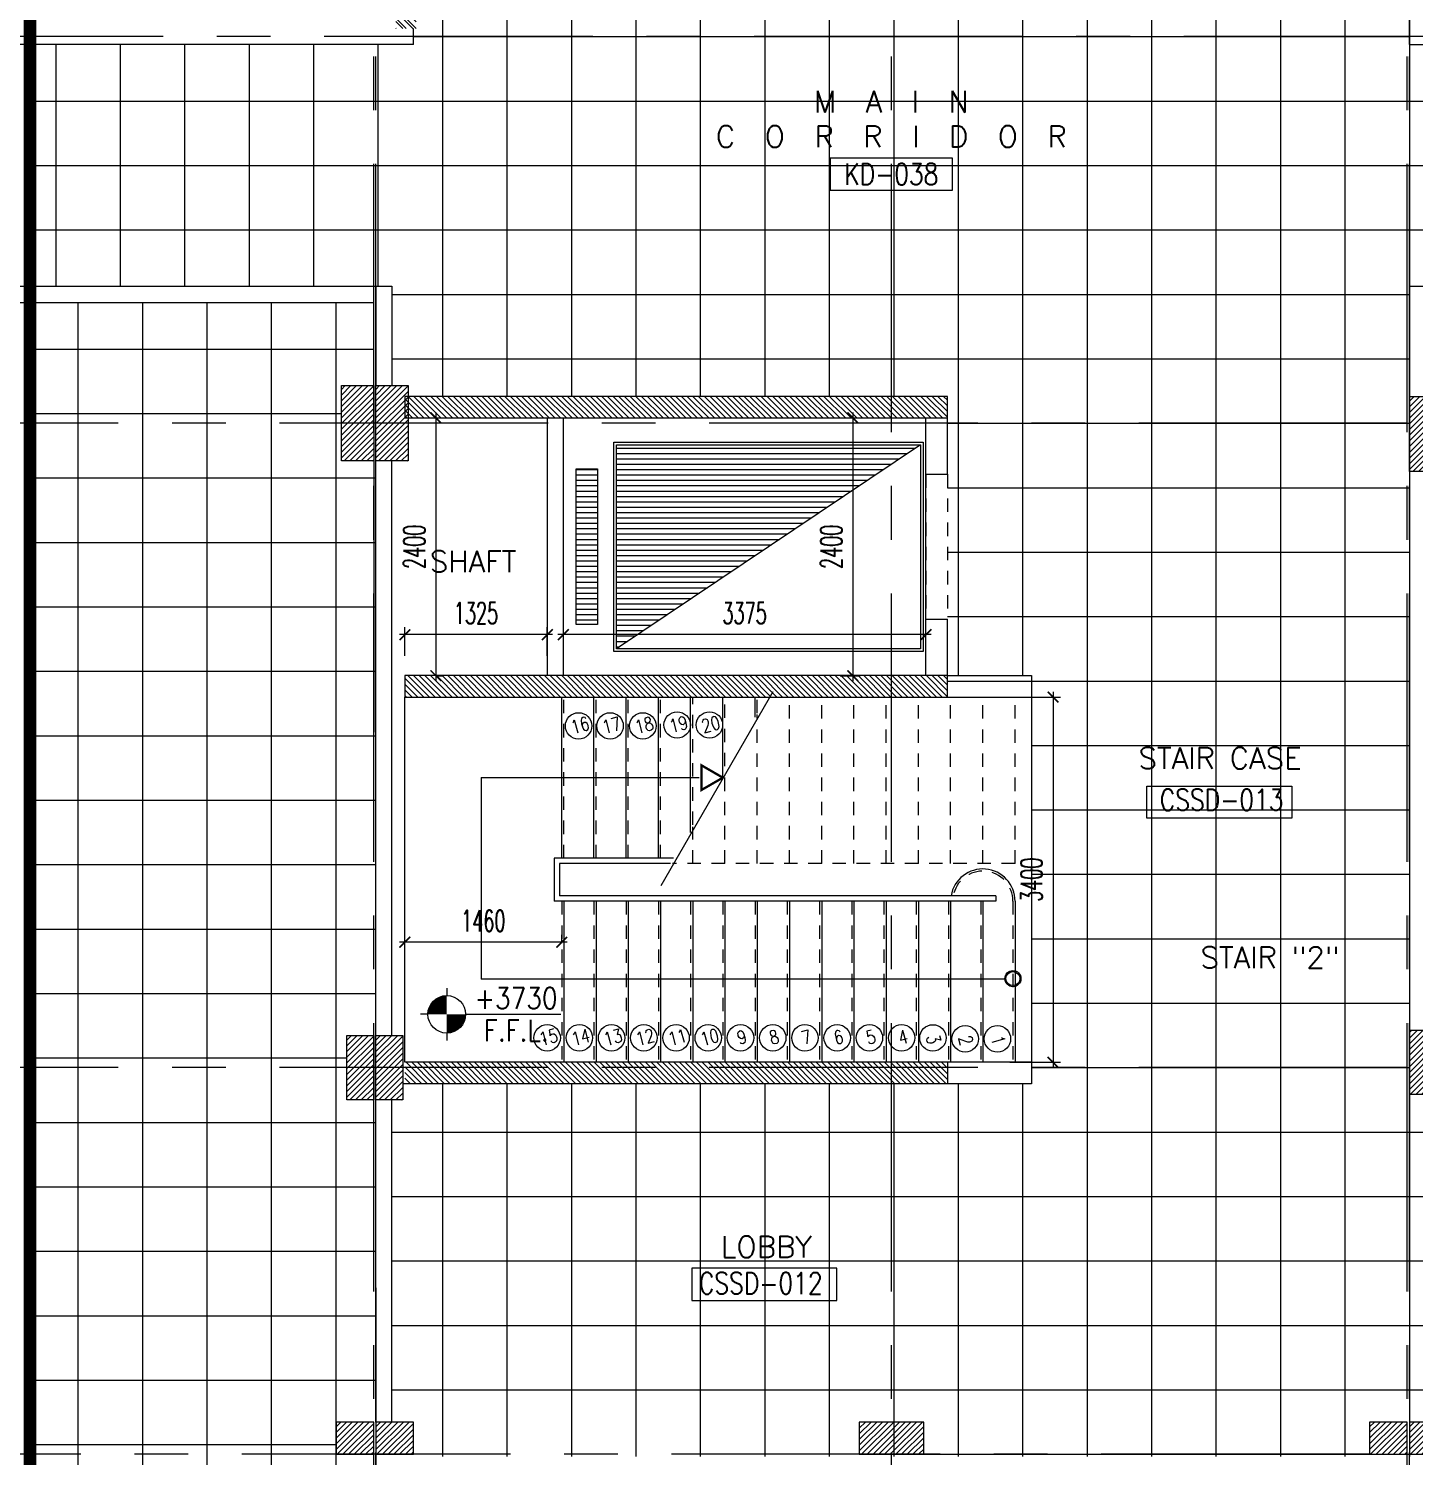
# Model space of a CAD drawing. Extents: x 417866.9 to 417960.2, y 43448 to 43538.2.
# Drawn here: x 417902.68 to 417915.58, y 43494.47 to 43507.77 of the extents above; entities that cross this region are included whole.
import ezdxf
from ezdxf.enums import TextEntityAlignment as Align

# ---------------------------------------------------------------- set-up
doc = ezdxf.new("R2010")
doc.units = 0
doc.header["$MEASUREMENT"] = 0
doc.header["$PDMODE"] = 3
doc.header["$PDSIZE"] = 0.1
for name, pattern in [('CENTER2', [1.125, 0.75, -0.125, 0.125, -0.125]), ('CENTERX2', [4, 2.5, -0.5, 0.5, -0.5]), ('HIDDEN2', [0.1875, 0.125, -0.0625])]:
    doc.linetypes.add(name, pattern=pattern)
doc.layers.get('0').update_dxf_attribs({"linetype": 'CONTINUOUS'})
doc.layers.get('DEFPOINTS').update_dxf_attribs({"linetype": 'CONTINUOUS'})
for name, color, linetype in [('AXES', 11, 'CENTERX2'), ('BORDER', 4, 'CONTINUOUS'), ('CEILING', 4, 'CONTINUOUS'), ('COL', 2, 'CONTINUOUS'), ('COUNTER', 5, 'CONTINUOUS'), ('DIM', 4, 'CONTINUOUS'), ('EJ', 8, 'CONTINUOUS'), ('ELEV', 2, 'CONTINUOUS'), ('FHC', 2, 'CONTINUOUS'), ('HAT', 8, 'CONTINUOUS'), ('HIDDEN', 9, 'HIDDEN2'), ('LEV-PL', 4, 'CONTINUOUS'), ('LIFTS', 4, 'CONTINUOUS'), ('RM-BOX', 11, 'CONTINUOUS'), ('RM-NAME', 11, 'CONTINUOUS'), ('RM-NO', 11, 'CONTINUOUS'), ('STR', 5, 'CONTINUOUS'), ('WALL', 2, 'CONTINUOUS')]:
    doc.layers.add(name, color=color, linetype=linetype)
doc.layers.get('EJ').off()
doc.styles.add('ROMANS', font='ROMANS.shx', dxfattribs={"width": 0.6})
doc.styles.add('S', font='ROMANS.SHX')
doc.dimstyles.new('STANDARD in', dxfattribs={"dimtxt": 0.2, "dimasz": 0.1, "dimexe": 0.07, "dimexo": 0.05, "dimgap": 0.1, "dimtad": 1, "dimdec": 0, "dimlfac": 1000, "dimzin": 0, "dimdsep": 46, "dimtxsty": 'ROMANS', "dimblk": 'ARCHTICK', "dimcen": 0.05, "dimdle": 0.05, "dimclrd": 4, "dimclre": 4, "dimclrt": 2, "dimadec": 0, "dimazin": 0, "dimtfac": 1, "dimtdec": 0, "dimtmove": 2, "dimatfit": 3, "dimldrblk": 'ARCHTICK', "dimfxl": 0, "dimtolj": 1, "dimtzin": 0, "dimarcsym": 0})
pattern_1 = [(45, (417522.151385, 43455.963322), (-0.0265165043, 0.0265165043), [])]

# ---------------------------------------------------------------- blocks, each defined once
blk = doc.blocks.new('RM1')
at = {"layer": 'RM-BOX'}
blk.add_lwpolyline([(570, -200), (-570, -200), (-570, -500), (570, -500)], close=True, dxfattribs=at)
at = {"layer": 'RM-NAME', "style": 'ROMANS'}
for tag, p in [('ROOMNAME1', (0, 324)), ('ROOMNAME2', (0, 0))]:
    blk.add_attdef(tag, text='', height=200, dxfattribs=at).set_placement(p, align=Align.MIDDLE)
at = {"layer": 'RM-NO', "style": 'ROMANS', "width": 0.8}
blk.add_attdef('ROOMNO', text='', height=200, dxfattribs=at).set_placement((0, -350), align=Align.MIDDLE)
blk = doc.blocks.new('C11')
at = {"layer": 'HAT'}
h = blk.add_hatch(dxfattribs=at)
h.set_pattern_fill('ANSI31', color=256, scale=300, style=0)
h.set_pattern_definition([(45, (-383765.23, -62181), (-26.5165043, 26.5165043), [])])
h.paths.add_polyline_path([(-20, 350), (-20, 700), (-320, 700), (-320, 350)])
h.paths.add_polyline_path([(-320, 0), (-20, 0), (-20, 350), (-320, 350)])
h = blk.add_hatch(dxfattribs=at)
h.set_pattern_fill('ANSI31', color=256, scale=300, style=0)
h.set_pattern_definition([(45, (-383445.23, -62181), (-26.5165043, 26.5165043), [])])
h.paths.add_polyline_path([(300, 350), (300, 700), (0, 700), (0, 350)])
h.paths.add_polyline_path([(0, 0), (300, 0), (300, 350), (0, 350)])
at = {"layer": 'COL'}
for points in [[(-20, 700), (-20, 0), (-320, 0), (-320, 700)], [(300, 700), (300, 0), (0, 0), (0, 700)]]:
    blk.add_lwpolyline(points, close=True, dxfattribs=at)
blk = doc.blocks.new('_ARCHTICK')
at = {"color": 0, "linetype": 'ByBlock', "const_width": 0.15}
blk.add_lwpolyline([(-0.5, -0.5), (0.5, 0.5)], dxfattribs=at)
blk = doc.blocks.new('*D209')
at = {"layer": 'DEFPOINTS', "color": 0}
for p in [(417907.662, 43502.126), (417907.662, 43501.847), (417911.037, 43501.847)]:
    blk.add_point(p, dxfattribs=at)
at = {"layer": 'DIM', "color": 4, "lineweight": -2}
for p, q in [((417911.087, 43502.126), (417907.612, 43502.126)), ((417907.662, 43501.897), (417907.662, 43502.196)), ((417911.037, 43501.897), (417911.037, 43502.196))]:
    blk.add_line(p, q, dxfattribs=at)
at = {"layer": 'DIM', "color": 4, "lineweight": -2, "xscale": 0.1, "yscale": 0.1, "zscale": 0.1, "rotation": 180}
blk.add_blockref('_ARCHTICK', (417907.662, 43502.126), dxfattribs=at)
at = {"layer": 'DIM', "color": 4, "lineweight": -2, "xscale": 0.1, "yscale": 0.1, "zscale": 0.1}
blk.add_blockref('_ARCHTICK', (417911.037, 43502.126), dxfattribs=at)
at = {"layer": 'DIM', "color": 2, "insert": (417909.349, 43502.326), "char_height": 0.2, "attachment_point": 5, "style": 'ROMANS'}
blk.add_mtext('\\A1;3375', dxfattribs=at)
blk = doc.blocks.new('*D210')
at = {"layer": 'DEFPOINTS', "color": 0}
for p in [(417910.124, 43504.144), (417910.19, 43501.744), (417910.356, 43501.744)]:
    blk.add_point(p, dxfattribs=at)
at = {"layer": 'DIM', "color": 4, "lineweight": -2}
for p, q in [((417910.174, 43504.144), (417910.426, 43504.144)), ((417910.356, 43504.194), (417910.356, 43501.694)), ((417910.24, 43501.744), (417910.426, 43501.744))]:
    blk.add_line(p, q, dxfattribs=at)
at = {"layer": 'DIM', "color": 4, "lineweight": -2, "xscale": 0.1, "yscale": 0.1, "zscale": 0.1}
for p, rotation in [((417910.356, 43504.144), 90), ((417910.356, 43501.744), 270)]:
    blk.add_blockref('_ARCHTICK', p, dxfattribs=dict(at, rotation=rotation))
at = {"layer": 'DIM', "color": 2, "insert": (417910.156, 43502.944), "char_height": 0.2, "attachment_point": 5, "rotation": 90, "style": 'ROMANS'}
blk.add_mtext('\\A1;2400', dxfattribs=at)
blk = doc.blocks.new('*D211')
at = {"layer": 'DEFPOINTS', "color": 0}
for p in [(417906.187, 43502.126), (417906.187, 43501.88), (417907.512, 43501.88)]:
    blk.add_point(p, dxfattribs=at)
at = {"layer": 'DIM', "color": 4, "lineweight": -2}
for p, q in [((417907.562, 43502.126), (417906.137, 43502.126)), ((417906.187, 43501.93), (417906.187, 43502.196)), ((417907.512, 43501.93), (417907.512, 43502.196))]:
    blk.add_line(p, q, dxfattribs=at)
at = {"layer": 'DIM', "color": 4, "lineweight": -2, "xscale": 0.1, "yscale": 0.1, "zscale": 0.1, "rotation": 180}
blk.add_blockref('_ARCHTICK', (417906.187, 43502.126), dxfattribs=at)
at = {"layer": 'DIM', "color": 4, "lineweight": -2, "xscale": 0.1, "yscale": 0.1, "zscale": 0.1}
blk.add_blockref('_ARCHTICK', (417907.512, 43502.126), dxfattribs=at)
at = {"layer": 'DIM', "color": 2, "insert": (417906.849, 43502.326), "char_height": 0.2, "attachment_point": 5, "style": 'ROMANS'}
blk.add_mtext('\\A1;1325', dxfattribs=at)
blk = doc.blocks.new('*D212')
at = {"layer": 'DEFPOINTS', "color": 0}
for p in [(417906.429, 43504.144), (417906.429, 43501.744), (417906.475, 43501.744)]:
    blk.add_point(p, dxfattribs=at)
at = {"layer": 'DIM', "color": 4, "lineweight": -2}
for p, q in [((417906.475, 43504.194), (417906.475, 43501.694)), ((417906.479, 43504.144), (417906.545, 43504.144)), ((417906.479, 43501.744), (417906.545, 43501.744))]:
    blk.add_line(p, q, dxfattribs=at)
at = {"layer": 'DIM', "color": 4, "lineweight": -2, "xscale": 0.1, "yscale": 0.1, "zscale": 0.1}
for p, rotation in [((417906.475, 43504.144), 90), ((417906.475, 43501.744), 270)]:
    blk.add_blockref('_ARCHTICK', p, dxfattribs=dict(at, rotation=rotation))
at = {"layer": 'DIM', "color": 2, "insert": (417906.275, 43502.944), "char_height": 0.2, "attachment_point": 5, "rotation": 90, "style": 'ROMANS'}
blk.add_mtext('\\A1;2400', dxfattribs=at)
blk = doc.blocks.new('*D213')
at = {"layer": 'DEFPOINTS', "color": 0}
for p in [(417906.187, 43499.262), (417906.187, 43499.204), (417907.647, 43499.204)]:
    blk.add_point(p, dxfattribs=at)
at = {"layer": 'DIM', "color": 4, "lineweight": -2}
for p, q in [((417906.187, 43499.254), (417906.187, 43499.332)), ((417907.647, 43499.254), (417907.647, 43499.332)), ((417907.697, 43499.262), (417906.137, 43499.262))]:
    blk.add_line(p, q, dxfattribs=at)
at = {"layer": 'DIM', "color": 4, "lineweight": -2, "xscale": 0.1, "yscale": 0.1, "zscale": 0.1, "rotation": 180}
blk.add_blockref('_ARCHTICK', (417906.187, 43499.262), dxfattribs=at)
at = {"layer": 'DIM', "color": 4, "lineweight": -2, "xscale": 0.1, "yscale": 0.1, "zscale": 0.1}
blk.add_blockref('_ARCHTICK', (417907.647, 43499.262), dxfattribs=at)
at = {"layer": 'DIM', "color": 2, "insert": (417906.917, 43499.462), "char_height": 0.2, "attachment_point": 5, "style": 'ROMANS'}
blk.add_mtext('\\A1;1460', dxfattribs=at)
blk = doc.blocks.new('LEV1')
at = {"layer": 'LEV-PL'}
for p, q in [((0, 245), (0, 175)), ((-175, 0), (-245, 0)), ((175, 0), (1061, 0)), ((0, -175), (0, -245))]:
    blk.add_line(p, q, dxfattribs=at)
at = {"layer": 'LEV-PL', "const_width": 175}
for points in [[(-88, 0, -0.414214), (0, 88, -1)], [(88, 0, -0.414214), (0, -88, -1)]]:
    blk.add_lwpolyline(points, format="xyb", dxfattribs=at)
at = {"layer": 'LEV-PL'}
blk.add_circle((0, 0), 175, dxfattribs=at)
at = {"layer": 'LEV-PL', "color": 4, "style": 'S', "width": 0.85}
for tag, p in [('+0000', (646, 50)), ('F.F.L.', (646, -250))]:
    blk.add_attdef(tag, text='', height=200, dxfattribs=at).set_placement(p, align=Align.CENTER)
blk = doc.blocks.new('*D274')
at = {"layer": 'DEFPOINTS', "color": 0}
for p in [(417910.869, 43501.544), (417911.769, 43498.144), (417912.22, 43498.144)]:
    blk.add_point(p, dxfattribs=at)
at = {"layer": 'DIM', "color": 4, "lineweight": -2}
for p, q in [((417912.22, 43501.594), (417912.22, 43498.094)), ((417910.919, 43501.544), (417912.29, 43501.544)), ((417911.819, 43498.144), (417912.29, 43498.144))]:
    blk.add_line(p, q, dxfattribs=at)
at = {"layer": 'DIM', "color": 4, "lineweight": -2, "xscale": 0.1, "yscale": 0.1, "zscale": 0.1}
for p, rotation in [((417912.22, 43501.544), 90), ((417912.22, 43498.144), 270)]:
    blk.add_blockref('_ARCHTICK', p, dxfattribs=dict(at, rotation=rotation))
at = {"layer": 'DIM', "color": 2, "insert": (417912.02, 43499.844), "char_height": 0.2, "attachment_point": 5, "rotation": 90, "style": 'ROMANS'}
blk.add_mtext('\\A1;3400', dxfattribs=at)
blk = doc.blocks.new('*X118')
at = {"color": 0}
for p, q in [((61359, 45555), (61555, 45751)), ((61359, 45608), (61502, 45751)), ((61359, 45661), (61449, 45751)), ((61359, 45714), (61396, 45751)), ((61408, 45551), (61608, 45751)), ((61461, 45551), (61661, 45751)), ((61514, 45551), (61714, 45751)), ((61567, 45551), (61767, 45751)), ((61620, 45551), (61820, 45751)), ((61673, 45551), (61873, 45751)), ((61726, 45551), (61926, 45751)), ((61779, 45551), (61979, 45751)), ((61832, 45551), (62032, 45751)), ((61885, 45551), (62085, 45751)), ((61938, 45551), (62138, 45751)), ((61991, 45551), (62191, 45751)), ((62044, 45551), (62244, 45751)), ((62097, 45551), (62297, 45751)), ((62150, 45551), (62350, 45751)), ((62203, 45551), (62403, 45751)), ((62256, 45551), (62456, 45751)), ((62309, 45551), (62509, 45751)), ((62362, 45551), (62562, 45751)), ((62415, 45551), (62615, 45751)), ((62469, 45551), (62669, 45751)), ((62522, 45551), (62722, 45751)), ((62575, 45551), (62775, 45751)), ((62628, 45551), (62828, 45751)), ((62681, 45551), (62881, 45751)), ((62734, 45551), (62934, 45751)), ((62787, 45551), (62987, 45751)), ((62840, 45551), (63040, 45751)), ((62893, 45551), (63093, 45751)), ((62946, 45551), (63146, 45751)), ((62999, 45551), (63199, 45751)), ((63052, 45551), (63252, 45751)), ((63105, 45551), (63305, 45751)), ((63158, 45551), (63358, 45751)), ((63211, 45551), (63411, 45751)), ((63264, 45551), (63464, 45751)), ((63317, 45551), (63517, 45751)), ((63370, 45551), (63570, 45751)), ((63423, 45551), (63623, 45751)), ((63476, 45551), (63676, 45751)), ((63529, 45551), (63729, 45751)), ((63582, 45551), (63782, 45751)), ((63635, 45551), (63835, 45751)), ((63688, 45551), (63888, 45751)), ((63741, 45551), (63941, 45751)), ((63794, 45551), (63994, 45751)), ((63847, 45551), (64047, 45751)), ((63900, 45551), (64100, 45751)), ((63953, 45551), (64153, 45751)), ((64006, 45551), (64206, 45751)), ((64060, 45551), (64260, 45751)), ((64113, 45551), (64313, 45751)), ((64166, 45551), (64366, 45751)), ((64219, 45551), (64419, 45751)), ((64272, 45551), (64472, 45751)), ((64325, 45551), (64525, 45751)), ((64378, 45551), (64578, 45751)), ((64431, 45551), (64631, 45751)), ((64484, 45551), (64684, 45751)), ((64537, 45551), (64737, 45751)), ((64590, 45551), (64790, 45751)), ((64643, 45551), (64843, 45751)), ((64696, 45551), (64896, 45751)), ((64749, 45551), (64949, 45751)), ((64802, 45551), (65002, 45751)), ((64855, 45551), (65055, 45751)), ((64908, 45551), (65108, 45751)), ((64961, 45551), (65161, 45751)), ((65014, 45551), (65214, 45751)), ((65067, 45551), (65267, 45751)), ((65120, 45551), (65320, 45751)), ((65173, 45551), (65373, 45751)), ((65226, 45551), (65426, 45751)), ((65279, 45551), (65479, 45751)), ((65332, 45551), (65532, 45751)), ((65385, 45551), (65585, 45751)), ((65438, 45551), (65638, 45751)), ((65491, 45551), (65691, 45751)), ((65544, 45551), (65744, 45751)), ((65597, 45551), (65797, 45751)), ((65651, 45551), (65851, 45751)), ((65704, 45551), (65904, 45751)), ((65757, 45551), (65957, 45751)), ((65810, 45551), (66010, 45751)), ((65863, 45551), (66063, 45751)), ((65916, 45551), (66116, 45751)), ((65969, 45551), (66169, 45751)), ((66022, 45551), (66222, 45751)), ((66075, 45551), (66275, 45751)), ((66128, 45551), (66328, 45751)), ((66181, 45551), (66381, 45751)), ((66234, 45551), (66409, 45726)), ((66287, 45551), (66409, 45673)), ((66340, 45551), (66409, 45620)), ((66393, 45551), (66409, 45567))]:
    blk.add_line(p, q, dxfattribs=at)
blk = doc.blocks.new('*X117')
at = {"color": 0}
for p, q in [((61359, 48207), (61553, 48401)), ((61359, 48260), (61500, 48401)), ((61359, 48313), (61447, 48401)), ((61359, 48366), (61394, 48401)), ((61406, 48201), (61606, 48401)), ((61459, 48201), (61659, 48401)), ((61512, 48201), (61712, 48401)), ((61565, 48201), (61765, 48401)), ((61618, 48201), (61818, 48401)), ((61671, 48201), (61871, 48401)), ((61724, 48201), (61924, 48401)), ((61777, 48201), (61977, 48401)), ((61830, 48201), (62030, 48401)), ((61884, 48201), (62084, 48401)), ((61937, 48201), (62137, 48401)), ((61990, 48201), (62190, 48401)), ((62043, 48201), (62243, 48401)), ((62096, 48201), (62296, 48401)), ((62149, 48201), (62349, 48401)), ((62202, 48201), (62402, 48401)), ((62255, 48201), (62455, 48401)), ((62308, 48201), (62508, 48401)), ((62361, 48201), (62561, 48401)), ((62414, 48201), (62614, 48401)), ((62467, 48201), (62667, 48401)), ((62520, 48201), (62720, 48401)), ((62573, 48201), (62773, 48401)), ((62626, 48201), (62826, 48401)), ((62679, 48201), (62879, 48401)), ((62732, 48201), (62932, 48401)), ((62785, 48201), (62985, 48401)), ((62838, 48201), (63038, 48401)), ((62891, 48201), (63091, 48401)), ((62944, 48201), (63144, 48401)), ((62997, 48201), (63197, 48401)), ((63050, 48201), (63250, 48401)), ((63103, 48201), (63303, 48401)), ((63156, 48201), (63356, 48401)), ((63209, 48201), (63409, 48401)), ((63262, 48201), (63462, 48401)), ((63315, 48201), (63515, 48401)), ((63368, 48201), (63568, 48401)), ((63421, 48201), (63621, 48401)), ((63475, 48201), (63675, 48401)), ((63528, 48201), (63728, 48401)), ((63581, 48201), (63781, 48401)), ((63634, 48201), (63834, 48401)), ((63687, 48201), (63887, 48401)), ((63740, 48201), (63940, 48401)), ((63793, 48201), (63993, 48401)), ((63846, 48201), (64046, 48401)), ((63899, 48201), (64099, 48401)), ((63952, 48201), (64152, 48401)), ((64005, 48201), (64205, 48401)), ((64058, 48201), (64258, 48401)), ((64111, 48201), (64311, 48401)), ((64164, 48201), (64364, 48401)), ((64217, 48201), (64417, 48401)), ((64270, 48201), (64470, 48401)), ((64323, 48201), (64523, 48401)), ((64376, 48201), (64576, 48401)), ((64429, 48201), (64629, 48401)), ((64482, 48201), (64682, 48401)), ((64535, 48201), (64735, 48401)), ((64588, 48201), (64788, 48401)), ((64641, 48201), (64841, 48401)), ((64694, 48201), (64894, 48401)), ((64747, 48201), (64947, 48401)), ((64800, 48201), (65000, 48401)), ((64853, 48201), (65053, 48401)), ((64906, 48201), (65106, 48401)), ((64959, 48201), (65159, 48401)), ((65012, 48201), (65212, 48401)), ((65065, 48201), (65265, 48401)), ((65119, 48201), (65319, 48401)), ((65172, 48201), (65372, 48401)), ((65225, 48201), (65425, 48401)), ((65278, 48201), (65478, 48401)), ((65331, 48201), (65531, 48401)), ((65384, 48201), (65584, 48401)), ((65437, 48201), (65637, 48401)), ((65490, 48201), (65690, 48401)), ((65543, 48201), (65743, 48401)), ((65596, 48201), (65796, 48401)), ((65649, 48201), (65849, 48401)), ((65702, 48201), (65902, 48401)), ((65755, 48201), (65955, 48401)), ((65808, 48201), (66008, 48401)), ((65861, 48201), (66061, 48401)), ((65914, 48201), (66114, 48401)), ((65967, 48201), (66167, 48401)), ((66020, 48201), (66220, 48401)), ((66073, 48201), (66273, 48401)), ((66126, 48201), (66326, 48401)), ((66179, 48201), (66379, 48401)), ((66232, 48201), (66409, 48378)), ((66285, 48201), (66409, 48325)), ((66338, 48201), (66409, 48272)), ((66391, 48201), (66409, 48219))]:
    blk.add_line(p, q, dxfattribs=at)

msp = doc.modelspace()

# ---------------------------------------------------------------- hatches: boundary and pattern name
at = {"layer": 'FHC', "linetype": 'ByBlock', "ltscale": 0.3}
h = msp.add_hatch(dxfattribs=at)
h.set_pattern_fill('ANSI32', color=11, scale=175, angle=90, style=0)
h.set_pattern_definition([(135, (417937.34262, 43275.572956), (-0.046403882, -0.046403882), []), (135, (417937.34262, 43275.60389), (-0.046403882, -0.046403882), [])])
h.paths.add_polyline_path([(417906.2916, 43508.6891), (417906.1016, 43508.6891), (417906.1016, 43507.7691), (417906.2916, 43507.7691)])
h.paths.add_polyline_path([(417906.7127, 43507.5565), (417906.2919, 43507.5565), (417906.2919, 43507.819), (417906.7127, 43507.819)], flags=9)
at = {"layer": 'HAT'}
h = msp.add_hatch(dxfattribs=at)
h.set_pattern_fill('ANSI31', color=256, scale=0.3, style=0)
h.set_pattern_definition([(45, (417480.111385, 43455.963322), (-0.0265165043, 0.0265165043), [])])
h.paths.add_polyline_path([(417915.8366, 43504.3443), (417915.5366, 43504.3443), (417915.5366, 43504.0943), (417915.8366, 43504.0943)])
h.paths.add_polyline_path([(417915.8366, 43504.0943), (417915.5366, 43504.0943), (417915.5366, 43503.6443), (417915.8366, 43503.6443)])
h = msp.add_hatch(dxfattribs=at)
h.set_pattern_fill('ANSI31', color=256, scale=0.3, style=0)
h.set_pattern_definition(pattern_1)
h.paths.add_polyline_path([(417905.8966, 43498.3943), (417905.6466, 43498.3943), (417905.6466, 43498.0943), (417905.8966, 43498.0943)])
h.paths.add_polyline_path([(417905.8966, 43498.0943), (417905.6466, 43498.0943), (417905.6466, 43497.7943), (417905.8966, 43497.7943)])
h = msp.add_hatch(dxfattribs=at)
h.set_pattern_fill('ANSI31', color=256, scale=0.3, style=0)
h.set_pattern_definition([(45, (417522.421385, 43455.963322), (-0.0265165043, 0.0265165043), [])])
h.paths.add_polyline_path([(417906.1666, 43498.3943), (417905.9166, 43498.3943), (417905.9166, 43498.0943), (417906.1666, 43498.0943)])
h.paths.add_polyline_path([(417906.1666, 43498.0943), (417905.9166, 43498.0943), (417905.9166, 43497.7943), (417906.1666, 43497.7943)])
h = msp.add_hatch(dxfattribs=at)
h.set_pattern_fill('ANSI31', color=256, scale=0.3, style=0)
h.set_pattern_definition([(45, (417522.421385, 43456.013322), (-0.0265165043, 0.0265165043), [])])
h.paths.add_polyline_path([(417915.7866, 43498.4443), (417915.5366, 43498.4443), (417915.5366, 43498.1443), (417915.7866, 43498.1443)])
h.paths.add_polyline_path([(417915.7866, 43498.1443), (417915.5366, 43498.1443), (417915.5366, 43497.8443), (417915.7866, 43497.8443)])
h = msp.add_hatch(dxfattribs=at)
h.set_pattern_fill('ANSI31', color=256, scale=0.3, style=0)
h.set_pattern_definition([(135, (418670.847433, 43455.963322), (0.0265165043, 0.0265165043), [])])
h.paths.add_polyline_path([(417910.9866, 43498.1443), (417911.2366, 43498.1443), (417911.2366, 43498.0943), (417910.9866, 43498.0943)])
h.paths.add_polyline_path([(417910.9866, 43498.0943), (417911.2366, 43498.0943), (417911.2366, 43497.9443), (417910.9866, 43497.9443)])
h.paths.add_polyline_path([(417909.7866, 43498.0943), (417910.9866, 43498.0943), (417910.9866, 43497.9443), (417909.7866, 43497.9443)])
h.paths.add_polyline_path([(417909.7866, 43498.1443), (417910.9866, 43498.1443), (417910.9866, 43498.0943), (417909.7866, 43498.0943)])
h.paths.add_polyline_path([(417908.5866, 43498.0943), (417909.7866, 43498.0943), (417909.7866, 43497.9443), (417908.5866, 43497.9443)])
h.paths.add_polyline_path([(417908.5866, 43498.1443), (417909.7866, 43498.1443), (417909.7866, 43498.0943), (417908.5866, 43498.0943)])
h.paths.add_polyline_path([(417907.3866, 43498.0943), (417908.5866, 43498.0943), (417908.5866, 43497.9443), (417907.3866, 43497.9443)])
h.paths.add_polyline_path([(417907.3866, 43498.1443), (417908.5866, 43498.1443), (417908.5866, 43498.0943), (417907.3866, 43498.0943)])
h.paths.add_polyline_path([(417906.1866, 43498.1443), (417907.3866, 43498.1443), (417907.3866, 43498.0943), (417906.1866, 43498.0943)])
h.paths.add_polyline_path([(417906.1866, 43498.0943), (417907.3866, 43498.0943), (417907.3866, 43497.9443), (417906.1866, 43497.9443)])
h = msp.add_hatch(dxfattribs=at)
h.set_pattern_fill('ANSI31', color=256, scale=0.3, style=0)
h.set_pattern_definition(pattern_1)
h.paths.add_polyline_path([(417905.5466, 43494.4943), (417905.8966, 43494.4943), (417905.8966, 43494.7943), (417905.5466, 43494.7943)])
h = msp.add_hatch(dxfattribs=at)
h.set_pattern_fill('ANSI31', color=256, scale=0.3, style=0)
h.set_pattern_definition([(45, (417522.521385, 43455.963322), (-0.0265165043, 0.0265165043), [])])
h.paths.add_polyline_path([(417905.9166, 43494.4943), (417906.2666, 43494.4943), (417906.2666, 43494.7943), (417905.9166, 43494.7943)])
h = msp.add_hatch(dxfattribs=at)
h.set_pattern_fill('ANSI31', color=256, scale=0.3, style=0)
h.set_pattern_definition([(45, (417552.171385, 43455.963322), (-0.0265165043, 0.0265165043), [])])
h.paths.add_polyline_path([(417910.7166, 43494.4943), (417910.7166, 43494.7943), (417910.4166, 43494.7943), (417910.4166, 43494.4943)])
h.paths.add_polyline_path([(417911.0166, 43494.4943), (417911.0166, 43494.7943), (417910.7166, 43494.7943), (417910.7166, 43494.4943)])
h = msp.add_hatch(dxfattribs=at)
h.set_pattern_fill('ANSI31', color=256, scale=0.3, style=0)
h.set_pattern_definition([(45, (417531.771385, 43455.963322), (-0.0265165043, 0.0265165043), [])])
h.paths.add_polyline_path([(417915.1666, 43494.4943), (417915.5166, 43494.4943), (417915.5166, 43494.7943), (417915.1666, 43494.7943)])
h = msp.add_hatch(dxfattribs=at)
h.set_pattern_fill('ANSI31', color=256, scale=0.3, style=0)
h.set_pattern_definition([(45, (417532.141385, 43455.963322), (-0.0265165043, 0.0265165043), [])])
h.paths.add_polyline_path([(417915.5366, 43494.4943), (417915.8866, 43494.4943), (417915.8866, 43494.7943), (417915.5366, 43494.7943)])
at = {"layer": 'LIFTS'}
h = msp.add_hatch(dxfattribs=at)
h.set_pattern_fill('_U', color=8, scale=0.05, style=0, pattern_type=0)
h.set_pattern_definition([(180, (418343.272364, 43455.96332), (0, 0.05), [])])
h.paths.add_polyline_path([(417910.9866, 43503.8943), (417908.1555, 43501.9943), (417908.1555, 43503.8943)])
h.paths.add_polyline_path([(417907.9805, 43503.6693), (417907.9805, 43502.2193), (417907.7805, 43502.2193), (417907.7805, 43503.6693)])

# ---------------------------------------------------------------- linework, layer by layer
at = {"layer": 'AXES'}
for p, q in [((417910.7166, 43460.01), (417910.7166, 43537.5491)), ((417905.8966, 43460.01), (417905.8966, 43537.1991)), ((417905.9166, 43460.01), (417905.9166, 43537.1991)), ((417915.5166, 43460.01), (417915.5166, 43537.1991)), ((417915.5366, 43460.01), (417915.5366, 43537.1991)), ((417947.9366, 43507.6943), (417889.6966, 43507.6943)), ((417959.5194, 43504.0943), (417889.6966, 43504.0943)), ((417959.5194, 43498.0943), (417889.6966, 43498.0943)), ((417959.1694, 43494.4943), (417889.6966, 43494.4943))]:
    msp.add_line(p, q, dxfattribs=at)
at = {"layer": 'CEILING'}
for p, q in [((417906.5366, 43508.8193), (417906.5366, 43504.3443)), ((417907.1366, 43508.8193), (417907.1366, 43504.3443)), ((417907.7366, 43508.8193), (417907.7366, 43504.3443)), ((417908.3366, 43508.8193), (417908.3366, 43504.3443)), ((417908.9366, 43508.8193), (417908.9366, 43504.3443)), ((417909.5366, 43508.8193), (417909.5366, 43504.3443)), ((417910.1366, 43508.8193), (417910.1366, 43504.3443)), ((417910.7366, 43508.8193), (417910.7366, 43504.3443)), ((417911.3366, 43508.8193), (417911.3366, 43501.7443)), ((417911.9366, 43508.8193), (417911.9366, 43501.7443)), ((417912.5366, 43508.8193), (417912.5366, 43494.4743)), ((417913.1366, 43508.8193), (417913.1366, 43494.4743)), ((417913.7366, 43508.8193), (417913.7366, 43494.4743)), ((417914.3366, 43508.8193), (417914.3366, 43494.4743)), ((417914.9366, 43508.8193), (417914.9366, 43494.4743)), ((417915.5366, 43508.8193), (417915.5366, 43494.4743)), ((417906.2666, 43507.6943), (417915.5366, 43507.6943)), ((417902.9366, 43507.6193), (417902.9366, 43505.3693)), ((417903.5366, 43507.6193), (417903.5366, 43505.3693)), ((417904.1366, 43507.6193), (417904.1366, 43505.3693)), ((417904.7366, 43507.6193), (417904.7366, 43505.3693)), ((417905.3366, 43507.6193), (417905.3366, 43505.3693)), ((417905.9366, 43507.6193), (417905.9366, 43505.3693)), ((417915.5366, 43507.6193), (417915.5366, 43505.3693)), ((417902.697, 43507.0943), (417929.8616, 43507.0943)), ((417902.697, 43506.4943), (417929.8616, 43506.4943)), ((417902.697, 43505.8943), (417929.8616, 43505.8943)), ((417906.0666, 43505.2943), (417915.5366, 43505.2943)), ((417903.1466, 43492.5243), (417903.1466, 43505.2193)), ((417903.7466, 43492.5243), (417903.7466, 43505.2193)), ((417904.3466, 43492.5243), (417904.3466, 43505.2193)), ((417904.9466, 43492.5243), (417904.9466, 43505.2193)), ((417905.5466, 43492.5243), (417905.5466, 43505.2193)), ((417905.8966, 43504.7818), (417902.697, 43504.7818)), ((417906.0666, 43504.6943), (417915.5366, 43504.6943)), ((417905.5966, 43504.1818), (417902.697, 43504.1818)), ((417911.2366, 43504.0943), (417915.5366, 43504.0943)), ((417905.9166, 43503.5818), (417902.697, 43503.5818)), ((417911.2366, 43503.4943), (417915.5366, 43503.4943)), ((417905.9166, 43502.9818), (417902.697, 43502.9818)), ((417911.2366, 43502.8943), (417915.5366, 43502.8943)), ((417905.9166, 43502.3818), (417902.697, 43502.3818)), ((417911.2366, 43502.2943), (417915.5366, 43502.2943)), ((417905.9166, 43501.7818), (417902.697, 43501.7818)), ((417911.2366, 43501.6943), (417915.5366, 43501.6943)), ((417912.0201, 43501.5443), (417912.0201, 43498.1443)), ((417905.9166, 43501.1818), (417902.697, 43501.1818)), ((417912.0201, 43501.0943), (417915.5366, 43501.0943)), ((417905.9166, 43500.5818), (417902.697, 43500.5818)), ((417912.0201, 43500.4943), (417915.5366, 43500.4943)), ((417905.9166, 43499.9818), (417902.697, 43499.9818)), ((417912.0201, 43499.8943), (417915.5366, 43499.8943)), ((417905.9166, 43499.3818), (417902.697, 43499.3818)), ((417912.0201, 43499.2943), (417915.5366, 43499.2943)), ((417912.0201, 43499.2943), (417915.5366, 43499.2943)), ((417905.9166, 43498.7818), (417902.697, 43498.7818)), ((417912.0201, 43498.6943), (417915.5366, 43498.6943)), ((417905.6466, 43498.1818), (417902.697, 43498.1818)), ((417912.0201, 43498.0943), (417915.5366, 43498.0943)), ((417906.5366, 43497.9443), (417906.5366, 43494.4743)), ((417907.1366, 43497.9443), (417907.1366, 43494.4743)), ((417907.7366, 43497.9443), (417907.7366, 43494.4743)), ((417908.3366, 43497.9443), (417908.3366, 43494.4743)), ((417908.9366, 43497.9443), (417908.9366, 43494.4743)), ((417909.5366, 43497.9443), (417909.5366, 43494.4743)), ((417910.1366, 43497.9443), (417910.1366, 43494.4743)), ((417910.7366, 43497.9443), (417910.7366, 43494.4743)), ((417911.3366, 43497.9443), (417911.3366, 43494.4743)), ((417911.9366, 43497.9443), (417911.9366, 43494.4743)), ((417905.9166, 43497.5818), (417902.697, 43497.5818)), ((417906.0666, 43497.4943), (417921.1116, 43497.4943)), ((417905.9166, 43496.9818), (417902.697, 43496.9818)), ((417906.0666, 43496.8943), (417921.1116, 43496.8943)), ((417905.9166, 43496.3818), (417902.697, 43496.3818)), ((417906.0666, 43496.2943), (417921.1116, 43496.2943)), ((417905.9166, 43495.7818), (417902.697, 43495.7818)), ((417906.0666, 43495.6943), (417921.1116, 43495.6943)), ((417905.9166, 43495.1818), (417902.697, 43495.1818)), ((417906.0666, 43495.0943), (417921.1116, 43495.0943)), ((417905.5466, 43494.5818), (417902.697, 43494.5818)), ((417911.0166, 43494.4943), (417915.5366, 43494.4943))]:
    msp.add_line(p, q, dxfattribs=at)
at = {"layer": 'COL'}
for points in [[(417911.2366, 43504.3443), (417906.1866, 43504.3443), (417906.1866, 43504.1443), (417911.2366, 43504.1443)], [(417915.8366, 43504.3443), (417915.8366, 43503.6443), (417915.5366, 43503.6443), (417915.5366, 43504.3443)], [(417911.2366, 43501.7443), (417906.1866, 43501.7443), (417906.1866, 43501.5443), (417911.2366, 43501.5443)], [(417905.8966, 43498.3943), (417905.8966, 43497.7943), (417905.6466, 43497.7943), (417905.6466, 43498.3943)], [(417906.1666, 43498.3943), (417906.1666, 43497.7943), (417905.9166, 43497.7943), (417905.9166, 43498.3943)], [(417915.7866, 43498.4443), (417915.7866, 43497.8443), (417915.5366, 43497.8443), (417915.5366, 43498.4443)], [(417905.5466, 43494.7943), (417905.5466, 43494.4943), (417905.8966, 43494.4943), (417905.8966, 43494.7943)], [(417905.9166, 43494.7943), (417905.9166, 43494.4943), (417906.2666, 43494.4943), (417906.2666, 43494.7943)], [(417911.0166, 43494.7943), (417910.4166, 43494.7943), (417910.4166, 43494.4943), (417911.0166, 43494.4943)], [(417915.1666, 43494.7943), (417915.1666, 43494.4943), (417915.5166, 43494.4943), (417915.5166, 43494.7943)], [(417915.5366, 43494.7943), (417915.5366, 43494.4943), (417915.8866, 43494.4943), (417915.8866, 43494.7943)]]:
    msp.add_lwpolyline(points, close=True, dxfattribs=at)
at = {"layer": 'COUNTER'}
msp.add_line((417905.8966, 43503.7443), (417905.8966, 43501.2193), dxfattribs=at)
at = {"layer": 'DIM'}
for p, q in [((417911.2366, 43501.6017), (417911.2366, 43501.937)), ((417911.2366, 43498.1443), (417911.2366, 43497.9443))]:
    msp.add_line(p, q, dxfattribs=at)
at = {"layer": 'ELEV', "linetype": 'CENTER2', "const_width": 0.12}
msp.add_lwpolyline([(417902.697, 43464.6371), (417902.697, 43528.0943)], dxfattribs=at)
at = {"layer": 'HIDDEN'}
for p, q in [((417911.0366, 43503.6193), (417911.0366, 43502.2693)), ((417911.2366, 43503.6193), (417911.2366, 43502.2693))]:
    msp.add_line(p, q, dxfattribs=at)
at = {"layer": 'LIFTS'}
for p, q in [((417910.9866, 43503.8943), (417908.1555, 43501.9943)), ((417911.0366, 43502.2693), (417911.0366, 43503.6193))]:
    msp.add_line(p, q, dxfattribs=at)
for points in [[(417911.0116, 43501.9693), (417908.1305, 43501.9693), (417908.1305, 43503.9193), (417911.0116, 43503.9193)], [(417910.9866, 43501.9943), (417908.1555, 43501.9943), (417908.1555, 43503.8943), (417910.9866, 43503.8943)], [(417907.9805, 43502.2193), (417907.7805, 43502.2193), (417907.7805, 43503.6693), (417907.9805, 43503.6693)]]:
    msp.add_lwpolyline(points, close=True, dxfattribs=at)
at = {"layer": 'RM-BOX'}
for points in [[(417913.0921, 43500.7161), (417914.4419, 43500.7161), (417914.4419, 43500.4161), (417913.0921, 43500.4161)], [(417910.2069, 43496.2264), (417908.8571, 43496.2264), (417908.8571, 43495.9264), (417910.2069, 43495.9264)]]:
    msp.add_lwpolyline(points, close=True, dxfattribs=at)
at = {"layer": 'STR'}
for p, q in [((417909.6111, 43501.5938), (417908.5678, 43499.7867)), ((417907.6466, 43500.0443), (417907.6466, 43501.5443)), ((417907.9466, 43500.0443), (417907.9466, 43501.5443)), ((417908.2466, 43500.0443), (417908.2466, 43501.5443)), ((417908.5466, 43500.0443), (417908.5466, 43501.5443)), ((417908.8466, 43500.285), (417908.8466, 43501.5443)), ((417909.1466, 43500.7943), (417909.1466, 43501.5443)), ((417909.4466, 43501.3589), (417909.4466, 43501.5443)), ((417906.8966, 43500.7943), (417908.9266, 43500.7943)), ((417906.8966, 43500.7943), (417906.8966, 43498.9193)), ((417908.6877, 43500.0443), (417907.5766, 43500.0443)), ((417907.5766, 43500.0443), (417907.5766, 43499.6443)), ((417908.6588, 43499.9943), (417907.6266, 43499.9943)), ((417907.6266, 43499.9943), (417907.6266, 43499.6943)), ((417911.6866, 43499.6443), (417907.5766, 43499.6443)), ((417911.6866, 43499.6943), (417907.6266, 43499.6943)), ((417907.6666, 43499.6443), (417907.6666, 43498.1443)), ((417907.9666, 43499.6443), (417907.9666, 43498.1443)), ((417908.2666, 43499.6443), (417908.2666, 43498.1443)), ((417908.5666, 43499.6443), (417908.5666, 43498.1443)), ((417908.8666, 43499.6443), (417908.8666, 43498.1443)), ((417909.1666, 43499.6443), (417909.1666, 43498.1443)), ((417909.4666, 43499.6443), (417909.4666, 43498.1443)), ((417909.7666, 43499.6443), (417909.7666, 43498.1443)), ((417910.0666, 43499.6443), (417910.0666, 43498.1443)), ((417910.3666, 43499.6443), (417910.3666, 43498.1443)), ((417910.6666, 43499.6443), (417910.6666, 43498.1443)), ((417910.9666, 43499.6443), (417910.9666, 43498.1443)), ((417911.2666, 43499.6443), (417911.2666, 43498.1443)), ((417911.5666, 43499.6443), (417911.5666, 43498.1443)), ((417911.6866, 43499.6943), (417911.6866, 43499.6443)), ((417911.8666, 43499.6443), (417911.8666, 43498.1443)), ((417911.7717, 43498.9193), (417906.8966, 43498.9193))]:
    msp.add_line(p, q, dxfattribs=at)
at = {"layer": 'STR', "linetype": 'HIDDEN2'}
for p, q in [((417907.6666, 43500.0443), (417907.6666, 43501.5443)), ((417907.9666, 43500.0443), (417907.9666, 43501.5443)), ((417908.2666, 43500.0443), (417908.2666, 43501.5443)), ((417908.5666, 43500.0443), (417908.5666, 43501.5443)), ((417908.8666, 43500.3543), (417908.8666, 43501.5443)), ((417909.1666, 43500.9003), (417909.1666, 43501.5443)), ((417909.4666, 43501.3935), (417909.4666, 43501.5443)), ((417909.7666, 43499.9943), (417909.7666, 43501.5443)), ((417910.0666, 43499.9943), (417910.0666, 43501.5443)), ((417910.3666, 43499.9943), (417910.3666, 43501.5443)), ((417910.6666, 43499.9943), (417910.6666, 43501.5443)), ((417910.9666, 43499.9943), (417910.9666, 43501.5443)), ((417911.2666, 43499.9943), (417911.2666, 43501.5443)), ((417911.5666, 43499.9943), (417911.5666, 43501.5443)), ((417911.8666, 43499.9943), (417911.8666, 43501.5443)), ((417909.4666, 43499.9943), (417909.4666, 43501.3817)), ((417909.1666, 43499.9943), (417909.1666, 43500.8662)), ((417908.8666, 43499.9943), (417908.8666, 43500.3351)), ((417911.8666, 43499.9943), (417908.6788, 43499.9943)), ((417907.6466, 43499.6443), (417907.6466, 43498.1443)), ((417907.9466, 43499.6443), (417907.9466, 43498.1443)), ((417908.2466, 43499.6443), (417908.2466, 43498.1443)), ((417908.5466, 43499.6443), (417908.5466, 43498.1443)), ((417908.8466, 43499.6443), (417908.8466, 43498.1443)), ((417909.1466, 43499.6443), (417909.1466, 43498.1443)), ((417909.4466, 43499.6443), (417909.4466, 43498.1443)), ((417909.7466, 43499.6443), (417909.7466, 43498.1443)), ((417910.0466, 43499.6443), (417910.0466, 43498.1443)), ((417910.3466, 43499.6443), (417910.3466, 43498.1443)), ((417910.6466, 43499.6443), (417910.6466, 43498.1443)), ((417910.9466, 43499.6443), (417910.9466, 43498.1443)), ((417911.2466, 43499.6443), (417911.2466, 43498.1443)), ((417911.5466, 43499.6443), (417911.5466, 43498.1443)), ((417911.8466, 43499.6443), (417911.8466, 43498.1443))]:
    msp.add_line(p, q, dxfattribs=at)
at = {"layer": 'STR', "const_width": 0.0215}
msp.add_lwpolyline([(417908.9466, 43500.6789), (417908.9466, 43500.9098), (417909.1466, 43500.7943)], close=True, dxfattribs=at)
at = {"layer": 'STR', "color": 11}
for centre in [(417907.804, 43501.2761), (417908.097, 43501.2761), (417908.4016, 43501.2761), (417908.7217, 43501.2849), (417909.0217, 43501.2849), (417907.511, 43498.3719), (417907.811, 43498.3719), (417908.111, 43498.3719), (417908.411, 43498.3719), (417908.711, 43498.3719), (417909.011, 43498.3719), (417909.311, 43498.3719), (417909.611, 43498.3719), (417909.911, 43498.3719), (417910.211, 43498.3719), (417910.511, 43498.3719), (417910.811, 43498.3719), (417911.102, 43498.3709), (417911.402, 43498.3624), (417911.702, 43498.3624)]:
    msp.add_circle(centre, 0.1232, dxfattribs=at)
at = {"layer": 'STR'}
for radius in [0.075, 0.065]:
    msp.add_circle((417911.8466, 43498.9231), radius, dxfattribs=at)
msp.add_arc((417911.5666, 43499.6443), 0.3, 0, 170.40593, dxfattribs=at)
at = {"layer": 'STR', "linetype": 'HIDDEN2'}
msp.add_arc((417911.5666, 43499.6443), 0.28, 0, 170.40593, dxfattribs=at)
at = {"layer": 'WALL'}
for p, q in [((417915.5366, 43507.6193), (417915.5366, 43511.0443)), ((417906.2666, 43507.6193), (417906.2666, 43507.7691)), ((417906.2666, 43507.6193), (417901.1216, 43507.6193)), ((417915.5366, 43507.6193), (417919.7991, 43507.6193)), ((417892.7716, 43505.3693), (417906.0666, 43505.3693)), ((417905.8966, 43504.3443), (417905.8966, 43505.3693)), ((417905.9166, 43505.3693), (417905.9166, 43504.4443)), ((417906.0666, 43505.3693), (417906.0666, 43504.4443)), ((417915.5366, 43505.3693), (417915.9366, 43505.3693)), ((417915.5366, 43504.3443), (417915.5366, 43505.3693)), ((417891.3966, 43505.2193), (417905.8966, 43505.2193)), ((417907.5116, 43504.1443), (417907.5116, 43501.7443)), ((417907.6616, 43504.1443), (417907.6616, 43501.7443)), ((417911.0366, 43503.6193), (417911.0366, 43504.1443)), ((417911.2366, 43503.6193), (417911.2366, 43504.1443)), ((417915.5366, 43503.8443), (417915.5366, 43500.7088)), ((417905.9166, 43498.3943), (417905.9166, 43503.7443)), ((417906.0666, 43498.3943), (417906.0666, 43503.7443)), ((417911.0366, 43503.6193), (417911.2366, 43503.6193)), ((417915.5366, 43503.6443), (417915.5366, 43498.4443)), ((417911.0366, 43502.2693), (417911.2366, 43502.2693)), ((417911.0366, 43501.7443), (417911.0366, 43502.2693)), ((417911.2366, 43501.7443), (417911.2366, 43502.2693)), ((417911.2366, 43501.7443), (417912.0201, 43501.7443)), ((417912.0201, 43501.7443), (417912.0201, 43501.5443)), ((417906.1866, 43498.1443), (417906.1866, 43501.5443)), ((417911.2366, 43501.5443), (417912.0201, 43501.5443)), ((417906.0666, 43498.3943), (417906.0666, 43500.1943)), ((417912.0201, 43498.1443), (417906.1866, 43498.1443)), ((417912.0201, 43498.1443), (417912.0201, 43497.9443)), ((417912.0201, 43497.9443), (417906.1666, 43497.9443)), ((417915.9762, 43497.8443), (417915.5366, 43497.8443)), ((417905.9166, 43494.7943), (417905.9166, 43497.7943)), ((417905.9166, 43494.7943), (417905.9166, 43497.7943)), ((417906.0666, 43494.7943), (417906.0666, 43497.7943)), ((417905.9166, 43496.0443), (417905.9166, 43488.7243)), ((417913.0416, 43494.4943), (417913.1916, 43494.4943))]:
    msp.add_line(p, q, dxfattribs=at)

# ---------------------------------------------------------------- block references
at = {"layer": 'BORDER', "xscale": 0.001000000047497451, "yscale": 0.0009999999892897904, "zscale": 0.001}
msp.add_blockref('LEV1', (417906.5766, 43498.5908), dxfattribs=at).add_auto_attribs({'F.F.L.': 'F.F.L.', '+0000': '+3730'})
at = {"layer": 'EJ', "color": 2, "linetype": 'ByBlock', "xscale": 0.001000000047497451, "yscale": 0.0009999999892897904, "zscale": 0.001}
msp.add_blockref('C11', (417905.9166, 43503.7443), dxfattribs=at)
at = {"layer": 'HAT', "xscale": 0.001000000047497451, "yscale": 0.0009999999892897904, "zscale": 0.001}
msp.add_blockref('RM1', (417910.7145, 43506.7639), dxfattribs=at).add_auto_attribs({'ROOMNO': 'KD-038', 'ROOMNAME2': 'C  O  R  R  I  D  O  R', 'ROOMNAME1': 'M  A  I  N'})
at = {"layer": 'HAT', "xscale": -0.001000000047497451, "yscale": 0.0009999999892897904, "zscale": 0.001}
for name, p in [('*X117', (417972.5958, 43455.9433)), ('*X118', (417972.5958, 43455.9933))]:
    msp.add_blockref(name, p, dxfattribs=at)

# ---------------------------------------------------------------- texts
at = {"layer": 'RM-NAME', "style": 'ROMANS'}
for s, p in [('SHAFT', (417906.8222, 43502.8075)), ('STAIR CASE', (417913.7745, 43500.9763)), ('STAIR "2"', (417914.2394, 43499.1201))]:
    msp.add_text(s, height=0.2, dxfattribs=at).set_placement(p, align=Align.MIDDLE)
msp.add_attdef('LOBBY', text='', height=0.2, dxfattribs=at).set_placement((417909.5515, 43496.4264), align=Align.MIDDLE)
at = {"layer": 'RM-NO', "style": 'ROMANS', "width": 0.8}
for tag, text, p in [('CSSD-013', '', (417913.7893, 43500.5884)), ('CSSD-012', 'H0-A00', (417909.4996, 43496.0867))]:
    msp.add_attdef(tag, text=text, height=0.2, dxfattribs=at).set_placement(p, align=Align.MIDDLE)
at = {"layer": 'STR', "color": 9, "style": 'ROMANS', "width": 0.8}
for s, rotation, p in [('16', 15, (417907.8169, 43501.2826)), ('17', 15, (417908.11, 43501.2826)), ('18', 15, (417908.4145, 43501.2826)), ('19', 15, (417908.7346, 43501.2913)), ('20', 15, (417909.0346, 43501.2913)), ('15', 15, (417907.5239, 43498.3783)), ('14', 15, (417907.8239, 43498.3783)), ('13', 15, (417908.1239, 43498.3783)), ('12', 15, (417908.4239, 43498.3783)), ('11', 15, (417908.7239, 43498.3783)), ('10', 15, (417909.0239, 43498.3783)), ('9', 15, (417909.3239, 43498.3783)), ('8', 15, (417909.6239, 43498.3783)), ('7', 15, (417909.9239, 43498.3783)), ('6', 15, (417910.2239, 43498.3783)), ('5', 15, (417910.5239, 43498.3783)), ('4', 15, (417910.8239, 43498.3783)), ('3', 285, (417911.1085, 43498.358)), ('2', 285, (417911.4085, 43498.3495)), ('1', 285, (417911.7085, 43498.3495))]:
    msp.add_text(s, height=0.125, rotation=rotation, dxfattribs=at).set_placement(p, align=Align.MIDDLE)

# ---------------------------------------------------------------- dimensions: what is measured, and where the dimension line sits
at = {"layer": 'DIM'}
for base, p1, p2, angle, picture, middle in [((417906.4753, 43501.7443), (417906.429, 43504.1443), (417906.429, 43501.7443), 90, '*D212', (417906.2753, 43502.9443)), ((417910.3558, 43501.7443), (417910.1238, 43504.1443), (417910.1904, 43501.7443), 90, '*D210', (417910.1558, 43502.9443)), ((417906.1866, 43502.1265), (417907.5116, 43501.88), (417906.1866, 43501.88), 180, '*D211', (417906.8491, 43502.3265)), ((417907.6616, 43502.1265), (417911.0366, 43501.8471), (417907.6616, 43501.8471), 180, '*D209', (417909.3491, 43502.3265)), ((417912.2202, 43498.1443), (417910.8689, 43501.5443), (417911.7689, 43498.1443), 90, '*D274', (417912.0202, 43499.8443)), ((417906.1866, 43499.2622), (417907.6466, 43499.2037), (417906.1866, 43499.2037), 180, '*D213', (417906.9166, 43499.4622))]:
    dim = msp.add_linear_dim(base=base, p1=p1, p2=p2, angle=angle, dimstyle='STANDARD in', dxfattribs=at)
    dim.commit()
    dim.dimension.update_dxf_attribs({"geometry": picture, "text_midpoint": middle})

doc.saveas('drawing.dxf')
